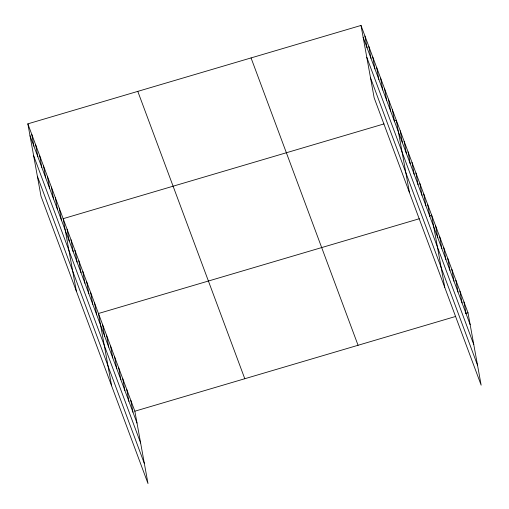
<?xml version="1.0" encoding="UTF-8"?>
<svg xmlns="http://www.w3.org/2000/svg" width="509" height="509" viewBox="0 0 509 509"><rect width="100%" height="100%" fill="white"/><g stroke="black" fill="none" stroke-linecap="round" stroke-linejoin="round"><path stroke-width="0.76" d="M27.849 123.846L134.853 411.202L147.998 483.55L41 196.2L27.849 123.846L361.002 25.45L468 312.8L481.151 385.154L374.147 97.798L361.002 25.45M384.015 123.91L63.161 218.673L76.312 291.021M394.138 120.919L396.307 120.277L409.459 192.625M419.327 218.736L98.472 313.499L111.617 385.847M429.45 215.746L431.619 215.103L444.771 287.451M134.853 411.202L455.701 316.433M465.83 313.442L468 312.8M363.152 37.303L470.157 324.659M366.785 57.269L473.784 344.625M370.52 77.839L477.518 365.188M251.058 57.924L358.062 345.274M137.793 91.378L244.791 378.728M30.006 135.706L137.004 423.055M33.632 155.665L140.637 443.021M37.373 176.235L144.371 463.584M463.96 301.945L466.11 313.805M459.913 291.091L462.07 302.95M455.873 280.236L458.03 292.09M451.833 269.382L453.983 281.235M447.786 258.527L449.943 270.381M443.746 247.667L445.903 259.526M439.706 236.812L441.857 248.672M435.659 225.958L437.816 237.818M427.7 204.567L429.851 216.42M423.774 194.031L425.931 205.884M419.849 183.494L422.006 195.348M415.929 172.958L418.08 184.812M412.004 162.422L414.161 174.275M408.078 151.886L410.235 163.739M404.159 141.349L406.309 153.203M400.233 130.813L402.39 142.666M392.388 109.74L394.539 121.594M388.462 99.204L390.619 111.057M384.543 88.668L386.694 100.521M380.617 78.132L382.774 89.985M376.692 67.595L378.849 79.449M372.773 57.059L374.923 68.912M368.847 46.523L371.004 58.376M364.921 35.986L367.078 47.84M130.807 400.348L132.964 412.201M126.766 389.487L128.923 401.346M122.726 378.632L124.877 390.492M118.686 367.778L120.837 379.631M114.64 356.924L116.796 368.777M110.599 346.069L112.756 357.922M106.559 335.215L108.71 347.068M102.513 324.354L104.669 336.214M94.547 302.963L96.704 314.823M90.627 292.427L92.778 304.287M86.702 281.891L88.859 293.75M82.776 271.354L84.933 283.214M78.857 260.818L81.007 272.678M74.931 250.282L77.088 262.141M71.005 239.745L73.162 251.605M67.086 229.209L69.237 241.069M59.241 208.136L61.392 219.996M55.316 197.6L57.472 209.46M51.39 187.064L53.547 198.924M47.471 176.528L49.621 188.387M43.545 165.991L45.702 177.851M39.619 155.455L41.776 167.315M35.7 144.919L37.851 156.778M31.774 134.382L33.931 146.242"/></g></svg>
